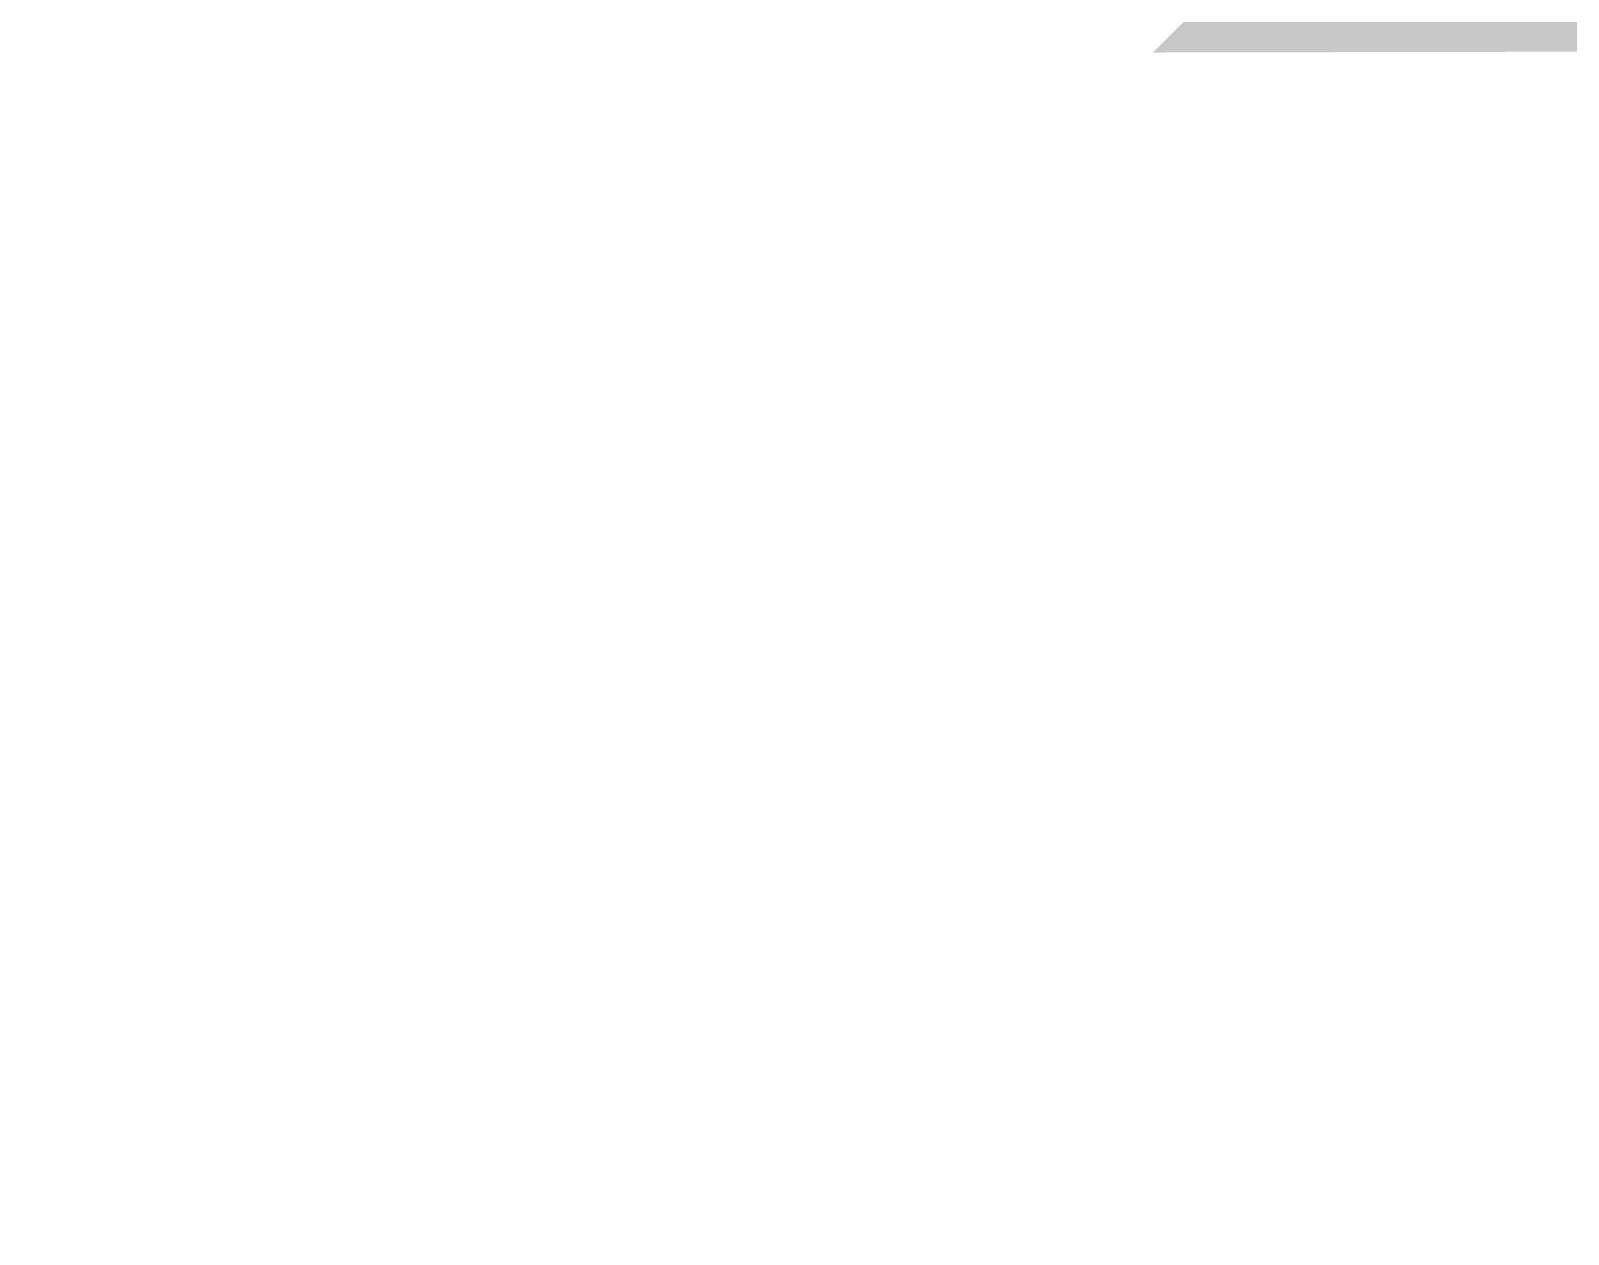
# Model space of a CAD drawing. Header units: millimetres. Extents: x 0 to 210, y 0 to 297.
# Drawn here: x 108.136 to 108.2096, y 45.263 to 45.3206 of the extents above; entities that cross this region are included whole.
import ezdxf

# ---------------------------------------------------------------- set-up
doc = ezdxf.new("R2010")
doc.units = ezdxf.units.MM

msp = doc.modelspace()

# ---------------------------------------------------------------- hatches: boundary and pattern name
at = {"true_color": 0xd5a748}
msp.add_hatch(color=7, dxfattribs=at).paths.add_polyline_path([(108.16481, 45.468852), (108.16481, 45.452075), (108.16481, 45.435519), (108.16481, 45.419074), (108.189975, 45.402297), (108.214809, 45.385741), (108.239477, 45.369296), (108.2227, 45.352519), (108.206144, 45.335963), (108.189699, 45.319518), (108.387278, 45.320701), (108.580146, 45.297487), (108.774042, 45.25976), (108.815316, 45.250898), (108.8566, 45.242081), (108.89789, 45.233303), (108.919252, 45.22881), (108.940327, 45.224372), (108.961257, 45.219962), (109.160881, 45.184343), (109.360953, 45.160439), (109.563297, 45.145146), (109.58059, 45.14414), (109.59765, 45.143157), (109.614594, 45.142184), (110.286598, 45.119755), (110.956573, 45.141242), (111.62438, 45.219962), (111.62438, 45.236739), (111.62438, 45.253295), (111.62438, 45.26974), (111.526064, 45.270251), (111.429097, 45.267255), (111.331113, 45.259187), (111.02262, 45.227827), (110.714076, 45.213773), (110.403824, 45.210504), (110.350857, 45.210575), (110.327724, 45.210608), (110.314597, 45.210629), (109.605894, 45.234192), (108.912911, 45.312274), (108.217898, 45.455138), (108.200008, 45.459756), (108.182351, 45.464318)])
at = {"true_color": 0xd5a84e}
msp.add_hatch(color=7, dxfattribs=at).paths.add_polyline_path([(108.16481, 45.468852), (108.16481, 45.452075), (108.16481, 45.435519), (108.16481, 45.419074), (108.189975, 45.402297), (108.214809, 45.385741), (108.239477, 45.369296), (108.2227, 45.352519), (108.206144, 45.335963), (108.189699, 45.319518), (108.270658, 45.319677), (108.350229, 45.315693), (108.430823, 45.307074), (108.525877, 45.295446), (108.624681, 45.29222), (108.811923, 45.294629), (108.811923, 45.303018), (108.811923, 45.311296), (108.811923, 45.319518), (108.613233, 45.36198), (108.415261, 45.406903), (108.217898, 45.455138), (108.200008, 45.459756), (108.182351, 45.464318)])
at = {"true_color": 0xffe246}
msp.add_hatch(color=7, dxfattribs=at).paths.add_polyline_path([(108.115032, 45.319518), (108.167575, 45.302004), (108.186933, 45.295551), (108.189699, 45.294629)])
at = {"true_color": 0xffdf5f}
msp.add_hatch(color=7, dxfattribs=at).paths.add_polyline_path([(108.189699, 45.294629), (108.259756, 45.277115), (108.285567, 45.270662), (108.289255, 45.26974)])

doc.saveas('drawing.dxf')
